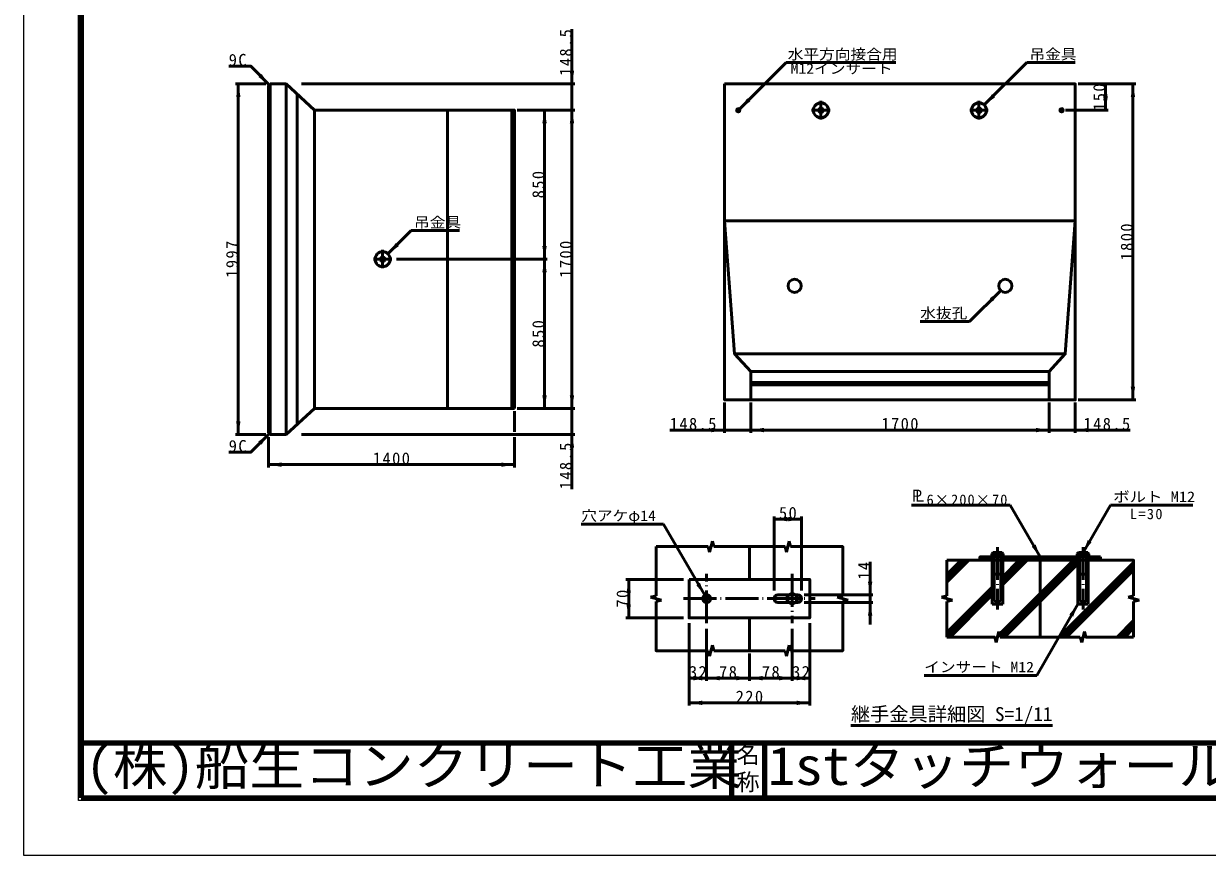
# Model space of a CAD drawing. Units: millimetres, scale not verified, with parts at other scales. Extents: x -2102 to 2102, y -1485 to 1485.
# Drawn here: x -2102 to 54, y -1485 to 31 of the extents above; entities that cross this region are included whole.
import ezdxf
from ezdxf.enums import TextEntityAlignment as Align

# ---------------------------------------------------------------- set-up
doc = ezdxf.new("R2010")
doc.units = ezdxf.units.MM
doc.header["$LTSCALE"] = 5
doc.linetypes.add('DASHED', pattern=[7.5, 6, -1.5])
doc.linetypes.add('LONG_DASHED_DOTTED', pattern=[15.25, 12, -1.5, 0.25, -1.5])
doc.layers.add('0-0_V-nasSTD', color=7, linetype='Continuous', lineweight=50)
doc.layers.add('0-1_0', color=7, linetype='Continuous', lineweight=100)
doc.styles.add('ＭＳ ゴシック', font='')
doc.styles.get('ＭＳ ゴシック').set_extended_font_data('MS Gothic')

msp = doc.modelspace()

# ---------------------------------------------------------------- linework, layer by layer
at = {"layer": '0-0_V-nasSTD', "lineweight": 100}
for p, q in [((-1997.5, 1380), (-1997.5, -1380)), ((-812.5, -1280), (-812.5, -1380)), ((-752.5, -1280), (-752.5, -1380)), ((-1997.5, -1380), (1997.5, -1380))]:
    msp.add_line(p, q, dxfattribs=at)
at = {"layer": '0-0_V-nasSTD'}
for p, q in [((-1103.339, -78.601), (-1103.339, 21.399)), ((-798.029, -124.452), (-713.176, -39.599)), ((-713.176, -39.599), (-513.176, -39.599)), ((-351.889, -116.871), (-274.616, -39.599)), ((-274.616, -39.599), (-186.616, -39.599)), ((-1661.339, -78.601), (-1716.339, -78.601)), ((-1711.339, -78.601), (-1711.339, -717.641)), ((-1653.459, -78.601), (-1656.339, -81.481)), ((-1656.339, -81.481), (-1656.339, -714.761)), ((-1653.459, -717.641), (-1653.459, -78.601)), ((-1624.339, -78.601), (-1572.373, -126.121)), ((-1596.339, -78.601), (-1098.339, -78.601)), ((-76.099, -78.601), (-181.099, -78.601)), ((-131.099, -78.601), (-131.099, -126.601)), ((-81.099, -78.601), (-81.099, -654.601)), ((-1604.373, -699.384), (-1604.373, -96.859)), ((-1329.939, -670.121), (-1329.939, -126.121)), ((-1213.139, -670.121), (-1213.139, -126.121)), ((-1203.339, -126.121), (-1098.339, -126.121)), ((-1153.339, -398.121), (-1153.339, -126.121)), ((-126.099, -126.601), (-204.099, -126.601)), ((-186.099, -328.201), (-825.139, -328.201)), ((-1438.609, -388.391), (-1396.182, -345.965)), ((-1396.182, -345.965), (-1308.182, -345.965)), ((-1423.339, -398.121), (-1148.339, -398.121)), ((-1153.339, -670.121), (-1153.339, -398.121)), ((-378.672, -511.655), (-322.104, -455.086)), ((-468.672, -511.655), (-378.672, -511.655)), ((-806.883, -570.636), (-204.354, -570.636)), ((-777.619, -654.601), (-777.619, -602.636)), ((-777.619, -602.636), (-233.619, -602.636)), ((-233.619, -654.601), (-233.619, -602.636)), ((-777.619, -622.601), (-233.619, -622.601)), ((-777.619, -627.401), (-233.619, -627.401)), ((-825.139, -659.601), (-825.139, -714.601)), ((-777.619, -659.601), (-777.619, -714.601)), ((-233.619, -659.601), (-233.619, -714.601)), ((-186.099, -659.601), (-186.099, -714.601)), ((-76.099, -654.601), (-181.099, -654.601)), ((-1572.373, -670.121), (-1624.339, -717.641)), ((-1208.339, -712.641), (-1208.339, -675.121)), ((-1203.339, -670.121), (-1098.339, -670.121)), ((-1103.339, -670.121), (-1103.339, -717.641)), ((-825.139, -709.601), (-925.139, -709.601)), ((-777.619, -709.601), (-825.139, -709.601)), ((-186.099, -709.601), (-86.099, -709.601)), ((-1661.339, -717.641), (-1716.339, -717.641)), ((-1656.339, -714.761), (-1653.459, -717.641)), ((-1656.339, -777.641), (-1656.339, -722.641)), ((-1596.339, -717.641), (-1098.339, -717.641)), ((-1208.339, -777.641), (-1208.339, -722.641)), ((-1103.339, -717.641), (-1103.339, -817.641)), ((-1208.339, -772.641), (-1656.339, -772.641)), ((-484.581, -846.361), (-304.581, -846.361)), ((-304.581, -846.361), (-249.962, -940.963)), ((-121.962, -846.361), (-171.962, -932.963)), ((-121.962, -846.361), (28.038, -846.361)), ((-1086.462, -880.997), (-936.462, -880.997)), ((-861.462, -1010.901), (-936.462, -880.997)), ((-734.962, -866.963), (-734.962, -1001.963)), ((-734.962, -871.963), (-684.962, -871.963)), ((-684.962, -866.963), (-684.962, -1001.963)), ((-949.962, -921.963), (-854.962, -921.963)), ((-949.962, -1011.963), (-949.962, -921.963)), ((-854.962, -921.963), (-852.462, -931.963)), ((-847.462, -911.963), (-852.462, -931.963)), ((-847.462, -911.963), (-844.962, -921.963)), ((-844.962, -921.963), (-714.962, -921.963)), ((-779.962, -921.963), (-779.962, -981.963)), ((-714.962, -921.963), (-712.462, -931.963)), ((-707.462, -911.963), (-712.462, -931.963)), ((-707.462, -911.963), (-704.962, -921.963)), ((-419.962, -946.963), (-419.962, -1011.963)), ((-394.259, -946.963), (-419.962, -972.667)), ((-387.187, -946.963), (-419.962, -979.738)), ((-380.116, -946.963), (-419.962, -986.809)), ((-358.903, -946.963), (-352.903, -940.963)), ((-351.832, -946.963), (-345.832, -940.963)), ((-344.761, -946.963), (-338.761, -940.963)), ((-336.462, -932.963), (-338.462, -934.963)), ((-317.462, -934.963), (-338.462, -934.963)), ((-337.69, -946.963), (-333.962, -943.236)), ((-337.462, -1026.963), (-337.462, -946.963)), ((-319.462, -932.963), (-336.462, -932.963)), ((-333.962, -970.963), (-333.962, -940.963)), ((-189.198, -946.963), (-324.21, -1081.975)), ((-182.127, -946.963), (-322.127, -1086.963)), ((-317.548, -940.963), (-321.962, -945.378)), ((-321.962, -940.963), (-321.962, -970.963)), ((-319.462, -932.963), (-317.462, -934.963)), ((-318.462, -1026.963), (-318.462, -946.963)), ((-288.193, -946.963), (-318.462, -977.233)), ((-281.121, -946.963), (-318.462, -984.304)), ((-274.05, -946.963), (-318.462, -991.375)), ((-316.477, -946.963), (-310.477, -940.963)), ((-309.406, -946.963), (-303.406, -940.963)), ((-302.335, -946.963), (-296.335, -940.963)), ((-295.264, -946.963), (-289.264, -940.963)), ((-288.193, -946.963), (-282.193, -940.963)), ((-281.121, -946.963), (-275.121, -940.963)), ((-274.05, -946.963), (-268.05, -940.963)), ((-266.979, -946.963), (-260.979, -940.963)), ((-259.908, -946.963), (-253.908, -940.963)), ((-252.837, -946.963), (-249.962, -944.088)), ((-246.837, -940.963), (-249.962, -944.088)), ((-249.962, -946.963), (-249.962, -1086.963)), ((-245.766, -946.963), (-239.766, -940.963)), ((-238.695, -946.963), (-232.695, -940.963)), ((-231.624, -946.963), (-225.624, -940.963)), ((-224.553, -946.963), (-218.553, -940.963)), ((-217.482, -946.963), (-211.482, -940.963)), ((-210.411, -946.963), (-204.411, -940.963)), ((-203.34, -946.963), (-197.34, -940.963)), ((-196.269, -946.963), (-190.269, -940.963)), ((-189.198, -946.963), (-183.198, -940.963)), ((-180.462, -932.963), (-182.462, -934.963)), ((-161.462, -934.963), (-182.462, -934.963)), ((-182.127, -946.963), (-177.962, -942.799)), ((-181.462, -1026.963), (-181.462, -946.963)), ((-163.462, -932.963), (-180.462, -932.963)), ((-177.962, -970.963), (-177.962, -940.963)), ((-161.984, -940.963), (-165.962, -944.941)), ((-165.962, -940.963), (-165.962, -970.963)), ((-163.462, -932.963), (-161.462, -934.963)), ((-162.462, -1026.963), (-162.462, -946.963)), ((-160.913, -946.963), (-154.913, -940.963)), ((-153.842, -946.963), (-147.842, -940.963)), ((-146.771, -946.963), (-140.771, -940.963)), ((-139.962, -940.963), (-139.962, -946.963)), ((-559.962, -1009.963), (-559.962, -949.963)), ((-315.055, -1086.963), (-181.462, -953.37)), ((-216.061, -1086.963), (-79.962, -950.865)), ((-208.989, -1086.963), (-79.962, -957.936)), ((-201.918, -1086.963), (-79.962, -965.007)), ((-1004.962, -981.963), (-899.962, -981.963)), ((-999.962, -1051.963), (-999.962, -981.963)), ((-333.962, -1020.963), (-333.962, -970.963)), ((-321.962, -1020.963), (-321.962, -970.963)), ((-177.962, -1020.963), (-177.962, -970.963)), ((-165.962, -1020.963), (-165.962, -970.963)), ((-959.962, -1014.463), (-949.962, -1011.963)), ((-727.962, -1009.963), (-708.025, -1009.963)), ((-695.9, -1009.963), (-691.962, -1009.963)), ((-554.962, -1009.963), (-679.962, -1009.963)), ((-619.962, -1014.463), (-609.962, -1011.963)), ((-559.962, -1023.963), (-559.962, -1009.963)), ((-429.962, -1014.463), (-419.962, -1011.963)), ((-358.193, -1016.963), (-337.462, -996.233)), ((-351.121, -1016.963), (-337.462, -1003.304)), ((-344.05, -1016.963), (-337.462, -1010.375)), ((-89.962, -1014.463), (-79.962, -1011.963)), ((-959.962, -1014.463), (-939.962, -1019.463)), ((-949.962, -1021.963), (-939.962, -1019.463)), ((-708.025, -1023.963), (-727.962, -1023.963)), ((-691.962, -1023.963), (-695.9, -1023.963)), ((-554.962, -1023.963), (-679.962, -1023.963)), ((-619.962, -1014.463), (-599.962, -1019.463)), ((-609.962, -1021.963), (-599.962, -1019.463)), ((-559.962, -1063.963), (-559.962, -1023.963)), ((-429.962, -1014.463), (-409.962, -1019.463)), ((-358.193, -1016.963), (-419.962, -1078.733)), ((-351.121, -1016.963), (-419.962, -1085.804)), ((-419.962, -1021.963), (-409.962, -1019.463)), ((-419.694, -1021.896), (-419.962, -1022.164)), ((-419.962, -1021.963), (-419.962, -1086.963)), ((-344.05, -1016.963), (-414.05, -1086.963)), ((-318.462, -1026.963), (-337.462, -1026.963)), ((-256.462, -1156.867), (-181.462, -1026.963)), ((-162.462, -1026.963), (-181.462, -1026.963)), ((-89.962, -1014.463), (-69.962, -1019.463)), ((-79.962, -1021.963), (-69.962, -1019.463)), ((-79.962, -1021.963), (-79.962, -1086.963)), ((-71.051, -1019.735), (-70.616, -1019.3)), ((-1004.962, -1051.963), (-899.962, -1051.963)), ((-779.962, -1051.963), (-779.962, -1111.963)), ((-889.962, -1061.963), (-889.962, -1211.963)), ((-857.962, -1071.963), (-857.962, -1166.963)), ((-701.962, -1071.963), (-701.962, -1166.963)), ((-669.962, -1061.963), (-669.962, -1211.963)), ((-325.462, -1076.963), (-330.462, -1096.963)), ((-325.462, -1076.963), (-322.962, -1086.963)), ((-169.462, -1076.963), (-174.462, -1096.963)), ((-109.994, -1086.963), (-79.962, -1056.931)), ((-102.923, -1086.963), (-79.962, -1064.002)), ((-95.852, -1086.963), (-79.962, -1071.073)), ((-419.962, -1086.963), (-332.962, -1086.963)), ((-332.962, -1086.963), (-330.462, -1096.963)), ((-332.21, -1089.975), (-327.551, -1085.316)), ((-322.962, -1086.963), (-176.962, -1086.963)), ((-176.962, -1086.963), (-174.462, -1096.963)), ((-854.962, -1111.963), (-852.462, -1121.963)), ((-847.462, -1101.963), (-852.462, -1121.963)), ((-847.462, -1101.963), (-844.962, -1111.963)), ((-714.962, -1111.963), (-844.962, -1111.963)), ((-779.962, -1116.963), (-779.962, -1166.963)), ((-714.962, -1111.963), (-712.462, -1121.963)), ((-707.462, -1101.963), (-712.462, -1121.963)), ((-707.462, -1101.963), (-704.962, -1111.963)), ((-889.962, -1161.963), (-857.962, -1161.963)), ((-857.962, -1161.963), (-779.962, -1161.963)), ((-779.962, -1161.963), (-701.962, -1161.963)), ((-669.962, -1161.963), (-701.962, -1161.963)), ((-256.462, -1156.867), (-461.462, -1156.867)), ((-889.962, -1206.963), (-669.962, -1206.963)), ((-594.962, -1247.991), (-227.462, -1247.991))]:
    msp.add_line(p, q, dxfattribs=at)
at = {"layer": '0-0_V-nasSTD', "linetype": 'LONG_DASHED_DOTTED'}
for p, q in [((-804.979, -126.601), (-795.379, -126.601)), ((-800.179, -131.401), (-800.179, -121.801)), ((-666.579, -126.601), (-632.659, -126.601)), ((-649.619, -109.161), (-649.619, -143.081)), ((-378.579, -126.601), (-344.659, -126.601)), ((-361.619, -109.161), (-361.619, -143.081)), ((-215.859, -126.601), (-206.259, -126.601)), ((-211.059, -131.401), (-211.059, -121.801)), ((-1448.339, -380.681), (-1448.339, -414.601)), ((-1465.299, -398.121), (-1431.379, -398.121)), ((-327.962, -922.963), (-327.962, -1036.963)), ((-171.962, -922.963), (-171.962, -1036.963)), ((-857.962, -1061.963), (-857.962, -971.963)), ((-701.962, -971.963), (-701.962, -1061.963)), ((-899.962, -1016.963), (-659.962, -1016.963))]:
    msp.add_line(p, q, dxfattribs=at)
at = {"layer": '0-0_V-nasSTD', "linetype": 'DASHED'}
for p, q in [((-708.025, -1009.963), (-695.9, -1009.963)), ((-695.9, -1023.963), (-708.025, -1023.963))]:
    msp.add_line(p, q, dxfattribs=at)
at = {"layer": '0-0_V-nasSTD', "lineweight": 18}
for points in [[(-2102.5, -1485), (-2102.5, 1485), (2102.5, 1485), (2102.5, -1485)], [(-2002.5, -1385), (-2002.5, 1385), (2002.5, 1385), (2002.5, -1385)]]:
    msp.add_lwpolyline(points, close=True, dxfattribs=at)
at = {"layer": '0-0_V-nasSTD'}
for points in [[(-1654.899, -80.041), (-1688.84, -46.1), (-1728.84, -46.1)], [(-1653.459, -717.641), (-1624.339, -717.641), (-1624.339, -78.601), (-1653.459, -78.601)], [(-1103.339, -670.121), (-1103.339, -126.121), (-1103.339, -78.601)], [(-1208.339, -670.121), (-1208.339, -126.121), (-1572.373, -126.121)], [(-1208.339, -670.121), (-1572.373, -670.121), (-1572.373, -126.121)], [(-825.139, -328.201), (-806.883, -570.636), (-777.619, -602.636)], [(-186.099, -328.201), (-204.354, -570.636), (-233.619, -602.636)], [(-777.619, -709.601), (-233.619, -709.601), (-186.099, -709.601)], [(-1654.899, -716.201), (-1688.84, -750.142), (-1728.84, -750.142)], [(-704.962, -921.963), (-609.962, -921.963), (-609.962, -1011.963)], [(-79.962, -1011.963), (-79.962, -946.963), (-419.962, -946.963)], [(-139.962, -940.963), (-359.962, -940.963), (-359.962, -946.963)], [(-338.462, -934.963), (-338.462, -940.963), (-317.462, -940.963), (-317.462, -934.963)], [(-182.462, -934.963), (-182.462, -940.963), (-161.462, -940.963), (-161.462, -934.963)], [(-711.056, -1011.713), (-701.962, -1006.463), (-692.869, -1011.713), (-692.869, -1022.213)], [(-692.869, -1022.213), (-701.962, -1027.463), (-711.056, -1022.213), (-711.056, -1011.713)], [(-854.962, -1111.963), (-949.962, -1111.963), (-949.962, -1021.963)], [(-609.962, -1021.963), (-609.962, -1111.963), (-704.962, -1111.963)], [(-169.462, -1076.963), (-166.962, -1086.963), (-79.962, -1086.963)]]:
    msp.add_lwpolyline(points, dxfattribs=at)
for points in [[(-825.139, -78.601), (-825.139, -654.601), (-186.099, -654.601), (-186.099, -78.601)], [(-889.962, -981.963), (-889.962, -1051.963), (-669.962, -1051.963), (-669.962, -981.963)]]:
    msp.add_lwpolyline(points, close=True, dxfattribs=at)
for centre, radius in [((-800.179, -126.601), 3.04), ((-800.179, -126.601), 1.92), ((-800.179, -126.601), 1.6), ((-649.619, -126.601), 13.76), ((-649.619, -126.601), 4), ((-361.619, -126.601), 13.76), ((-361.619, -126.601), 4), ((-211.059, -126.601), 3.04), ((-211.059, -126.601), 1.92), ((-211.059, -126.601), 1.6), ((-1448.339, -398.121), 13.76), ((-1448.339, -398.121), 4), ((-697.619, -446.601), 12), ((-313.619, -446.601), 12), ((-857.962, -1016.963), 7), ((-701.962, -1016.963), 8.5)]:
    msp.add_circle(centre, radius, dxfattribs=at)
for centre, radius, start, end in [((-327.962, -961.526), 28.562, 68.4314, 111.5686), ((-171.962, -961.526), 28.562, 68.4314, 111.5686), ((-327.962, -962.963), 10, 233.1301, 306.8699), ((-171.962, -962.963), 10, 233.1301, 306.8699), ((-727.962, -1016.963), 7, 90, 270), ((-691.962, -1016.963), 7, 270, 90), ((-327.962, -1012.963), 10, 233.1301, 306.8699), ((-171.962, -1012.963), 10, 233.1301, 306.8699)]:
    msp.add_arc(centre, radius, start, end, dxfattribs=at)
for points in [[(-1674.698, -65.899), (-1671.869, -63.071), (-1654.899, -80.041)], [(-1671.869, -63.071), (-1669.041, -60.242), (-1654.899, -80.041)], [(-1107.339, -54.601), (-1103.339, -78.601), (-1103.339, -54.601)], [(-1103.339, -78.601), (-1103.339, -54.601), (-1099.339, -54.601)], [(-1715.339, -102.601), (-1711.339, -102.601), (-1711.339, -78.601)], [(-1711.339, -102.601), (-1711.339, -78.601), (-1707.339, -102.601)], [(-135.099, -102.601), (-131.099, -102.601), (-131.099, -78.601)], [(-131.099, -102.601), (-131.099, -78.601), (-127.099, -102.601)], [(-85.099, -102.601), (-81.099, -102.601), (-81.099, -78.601)], [(-81.099, -102.601), (-81.099, -78.601), (-77.099, -102.601)], [(-798.029, -124.452), (-783.887, -104.653), (-781.058, -107.481)], [(-798.029, -124.452), (-781.058, -107.481), (-778.23, -110.309)], [(-351.889, -116.871), (-337.747, -97.072), (-334.918, -99.901)], [(-351.889, -116.871), (-334.918, -99.901), (-332.09, -102.729)], [(-135.099, -102.601), (-131.099, -126.601), (-131.099, -102.601)], [(-131.099, -126.601), (-131.099, -102.601), (-127.099, -102.601)], [(-1157.339, -150.121), (-1153.339, -150.121), (-1153.339, -126.121)], [(-1153.339, -150.121), (-1153.339, -126.121), (-1149.339, -150.121)], [(-1107.339, -150.121), (-1103.339, -150.121), (-1103.339, -126.121)], [(-1103.339, -150.121), (-1103.339, -126.121), (-1099.339, -150.121)], [(-1438.609, -388.391), (-1424.467, -368.592), (-1421.638, -371.421)], [(-1438.609, -388.391), (-1421.638, -371.421), (-1418.81, -374.249)], [(-1157.339, -374.121), (-1153.339, -398.121), (-1153.339, -374.121)], [(-1153.339, -398.121), (-1153.339, -374.121), (-1149.339, -374.121)], [(-1157.339, -422.121), (-1153.339, -422.121), (-1153.339, -398.121)], [(-1153.339, -422.121), (-1153.339, -398.121), (-1149.339, -422.121)], [(-341.903, -469.229), (-339.074, -472.057), (-322.104, -455.086)], [(-339.074, -472.057), (-336.246, -474.885), (-322.104, -455.086)], [(-1157.339, -646.121), (-1153.339, -670.121), (-1153.339, -646.121)], [(-1153.339, -670.121), (-1153.339, -646.121), (-1149.339, -646.121)], [(-1107.339, -646.121), (-1103.339, -670.121), (-1103.339, -646.121)], [(-1103.339, -670.121), (-1103.339, -646.121), (-1099.339, -646.121)], [(-85.099, -630.601), (-81.099, -654.601), (-81.099, -630.601)], [(-81.099, -654.601), (-81.099, -630.601), (-77.099, -630.601)], [(-1715.339, -693.641), (-1711.339, -717.641), (-1711.339, -693.641)], [(-1711.339, -717.641), (-1711.339, -693.641), (-1707.339, -693.641)], [(-849.139, -709.601), (-849.139, -705.601), (-825.139, -709.601)], [(-849.139, -713.601), (-849.139, -709.601), (-825.139, -709.601)], [(-777.619, -709.601), (-753.619, -709.601), (-753.619, -705.601)], [(-777.619, -709.601), (-753.619, -713.601), (-753.619, -709.601)], [(-257.619, -709.601), (-257.619, -705.601), (-233.619, -709.601)], [(-257.619, -713.601), (-257.619, -709.601), (-233.619, -709.601)], [(-186.099, -709.601), (-162.099, -709.601), (-162.099, -705.601)], [(-186.099, -709.601), (-162.099, -713.601), (-162.099, -709.601)], [(-1674.698, -730.343), (-1671.869, -733.172), (-1654.899, -716.201)], [(-1671.869, -733.172), (-1669.041, -736), (-1654.899, -716.201)], [(-1107.339, -741.641), (-1103.339, -741.641), (-1103.339, -717.641)], [(-1103.339, -741.641), (-1103.339, -717.641), (-1099.339, -741.641)], [(-1656.339, -772.641), (-1632.339, -772.641), (-1632.339, -768.641)], [(-1656.339, -772.641), (-1632.339, -776.641), (-1632.339, -772.641)], [(-1232.339, -772.641), (-1232.339, -768.641), (-1208.339, -772.641)], [(-1232.339, -776.641), (-1232.339, -772.641), (-1208.339, -772.641)], [(-734.962, -871.963), (-710.962, -871.963), (-710.962, -867.963)], [(-734.962, -871.963), (-710.962, -875.963), (-710.962, -871.963)], [(-708.962, -871.963), (-708.962, -867.963), (-684.962, -871.963)], [(-708.962, -875.963), (-708.962, -871.963), (-684.962, -871.963)], [(-265.427, -922.178), (-261.962, -920.178), (-249.962, -940.963)], [(-261.962, -920.178), (-258.498, -918.178), (-249.962, -940.963)], [(-171.962, -932.963), (-163.427, -910.178), (-159.962, -912.178)], [(-171.962, -932.963), (-159.962, -912.178), (-156.498, -914.178)], [(-1003.962, -1005.963), (-999.962, -1005.963), (-999.962, -981.963)], [(-999.962, -1005.963), (-999.962, -981.963), (-995.962, -1005.963)], [(-876.927, -992.116), (-873.462, -990.116), (-861.462, -1010.901)], [(-873.462, -990.116), (-869.998, -988.116), (-861.462, -1010.901)], [(-563.962, -985.963), (-559.962, -1009.963), (-559.962, -985.963)], [(-559.962, -1009.963), (-559.962, -985.963), (-555.962, -985.963)], [(-1003.962, -1027.963), (-999.962, -1051.963), (-999.962, -1027.963)], [(-999.962, -1051.963), (-999.962, -1027.963), (-995.962, -1027.963)], [(-563.962, -1047.963), (-559.962, -1047.963), (-559.962, -1023.963)], [(-559.962, -1047.963), (-559.962, -1023.963), (-555.962, -1047.963)], [(-196.927, -1045.748), (-193.462, -1047.748), (-181.462, -1026.963)], [(-193.462, -1047.748), (-189.998, -1049.748), (-181.462, -1026.963)], [(-889.962, -1161.963), (-865.962, -1161.963), (-865.962, -1157.963)], [(-889.962, -1161.963), (-865.962, -1165.963), (-865.962, -1161.963)], [(-881.962, -1161.963), (-881.962, -1157.963), (-857.962, -1161.963)], [(-881.962, -1165.963), (-881.962, -1161.963), (-857.962, -1161.963)], [(-857.962, -1161.963), (-833.962, -1161.963), (-833.962, -1157.963)], [(-857.962, -1161.963), (-833.962, -1165.963), (-833.962, -1161.963)], [(-803.962, -1161.963), (-803.962, -1157.963), (-779.962, -1161.963)], [(-803.962, -1165.963), (-803.962, -1161.963), (-779.962, -1161.963)], [(-779.962, -1161.963), (-755.962, -1161.963), (-755.962, -1157.963)], [(-779.962, -1161.963), (-755.962, -1165.963), (-755.962, -1161.963)], [(-725.962, -1161.963), (-725.962, -1157.963), (-701.962, -1161.963)], [(-725.962, -1165.963), (-725.962, -1161.963), (-701.962, -1161.963)], [(-701.962, -1161.963), (-677.962, -1161.963), (-677.962, -1157.963)], [(-701.962, -1161.963), (-677.962, -1165.963), (-677.962, -1161.963)], [(-693.962, -1161.963), (-693.962, -1157.963), (-669.962, -1161.963)], [(-693.962, -1165.963), (-693.962, -1161.963), (-669.962, -1161.963)], [(-889.962, -1206.963), (-865.962, -1206.963), (-865.962, -1202.963)], [(-889.962, -1206.963), (-865.962, -1210.963), (-865.962, -1206.963)], [(-693.962, -1206.963), (-693.962, -1202.963), (-669.962, -1206.963)], [(-693.962, -1210.963), (-693.962, -1206.963), (-669.962, -1206.963)]]:
    msp.add_solid(points, dxfattribs=at)
at = {"layer": '0-1_0'}
msp.add_line((-1997.5, -1280), (1997.5, -1280), dxfattribs=at)

# ---------------------------------------------------------------- texts
at = {"layer": '0-0_V-nasSTD', "style": 'ＭＳ ゴシック'}
for s, height, width, p in [('水平方向接合用', 19.06, 1.1, (-710.176, -39.599)), ('吊金具', 19.06, 1.1, (-269.616, -39.599)), ('M12インサート', 19.06, 1.1, (-704.926, -65.599)), ('吊金具', 19.06, 1.1, (-1391.182, -345.965)), ('水抜孔', 19.06, 1.1, (-468.672, -511.655)), ('Ｐ', 21.63, 0.9, (-487.704, -846.361)), ('Ｌ', 21.63, 0.9, (-483.081, -846.361)), ('ボルト M12', 19.06, 1.15, (-116.962, -846.361)), ('穴アケφ14', 19.06, 1.1, (-1086.462, -880.997)), ('インサート M12', 19.06, 1.1, (-461.462, -1156.867)), ('(株)船生コンクリート工業', 69.65, 1.05, (-1990, -1377.45)), ('1stタッチウォール標準型', 69.65, 1.05, (-746.25, -1377.53))]:
    msp.add_text(s, height=height, dxfattribs=dict(at, width=width)).set_placement(p, align=Align.BOTTOM_LEFT)
for s, height, p in [('継手金具詳細図 S=1/11', 25.66, (-594.962, -1247.991)), ('名', 30.79, (-803.518, -1326.001)), ('称', 30.79, (-803.524, -1375.99))]:
    msp.add_text(s, height=height, dxfattribs=at).set_placement(p, align=Align.BOTTOM_LEFT)
at = {"layer": '0-0_V-nasSTD', "char_height": 21.99, "attachment_point": 7, "rotation": 90, "style": 'ＭＳ ゴシック'}
for s, insert in [('\\T1.17;148.5', (-1103.339, -63.601)), ('\\T1.17;150', (-131.099, -127.601)), ('\\T1.17;850', (-1153.339, -287.121)), ('\\T1.17;1800', (-81.099, -400.351)), ('\\T1.17;1997', (-1711.339, -431.871)), ('\\T1.17;1700', (-1103.339, -431.871)), ('\\T1.17;850', (-1153.339, -559.121)), ('\\T1.17;148.5', (-1103.339, -817.641)), ('\\T1.17;14', (-559.962, -982.463)), ('\\T1.17;70', (-999.962, -1033.213))]:
    msp.add_mtext(s, dxfattribs=dict(at, insert=insert))
at = {"layer": '0-0_V-nasSTD', "attachment_point": 7, "style": 'ＭＳ ゴシック'}
for s, insert, char_height in [('\\T1.17;9C', (-1728.84, -46.1), 21.99), ('\\T1.17;148.5', (-925.139, -709.601), 21.99), ('\\T1.17;1700', (-539.369, -709.601), 21.99), ('\\T1.17;148.5', (-171.099, -709.601), 21.99), ('\\T1.17;9C', (-1728.84, -750.142), 21.99), ('\\T1.17;1400', (-1466.089, -772.641), 21.99), ('\\T1.15;6×200×70', (-457.081, -846.361), 19.06), ('\\T1.17;50', (-726.213, -871.963), 21.99), ('\\T1.19;L=30', (-86.493, -872.361), 19.06), ('\\T1.17;32', (-890.213, -1161.963), 21.99), ('\\T1.17;78', (-835.213, -1161.963), 21.99), ('\\T1.17;78', (-757.213, -1161.963), 21.99), ('\\T1.17;32', (-702.213, -1161.963), 21.99), ('\\T1.17;220', (-804.962, -1206.963), 21.99)]:
    msp.add_mtext(s, dxfattribs=dict(at, insert=insert, char_height=char_height))

doc.saveas('drawing.dxf')
